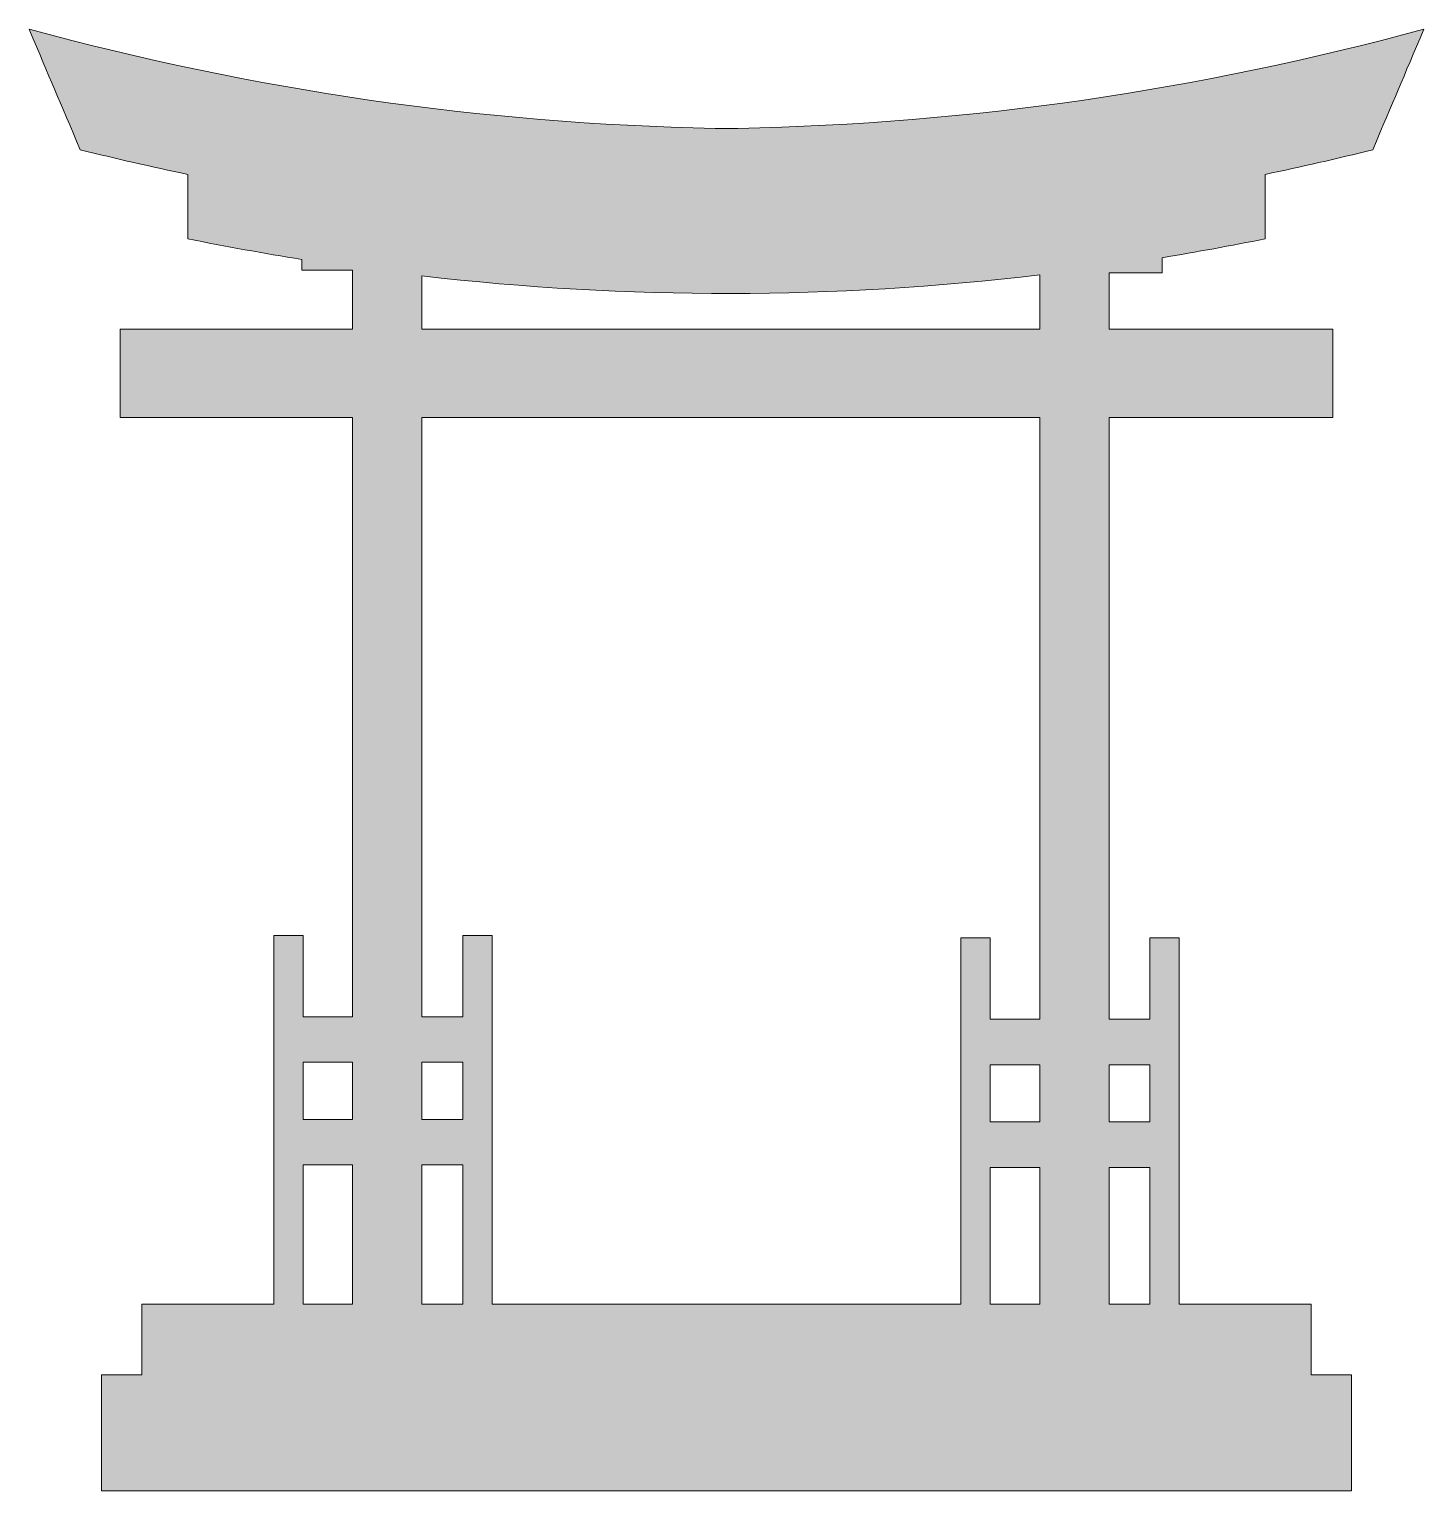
# Model space of a CAD drawing. Header units: inches. Extents: x 0 to 97, y 0 to 102.
import ezdxf

# ---------------------------------------------------------------- set-up
doc = ezdxf.new("R2010")
doc.units = ezdxf.units.IN
doc.header["$MEASUREMENT"] = 0
doc.layers.add('Layer 1', color=7, linetype='Continuous')

msp = doc.modelspace()

# ---------------------------------------------------------------- hatches: boundary and pattern name
at = {"layer": 'Layer 1', "true_color": 0x687ba0}
h = msp.add_hatch(color=155, dxfattribs=at)
h.dxf.hatch_style = 2
edge = h.paths.add_edge_path()
edge.add_spline(control_points=[(78.79, 84.67), (78.79, 84.67), (78.79, 85.72), (78.79, 85.72), (81.18, 86.12), (83.56, 86.55), (85.95, 87.03), (85.95, 88.85), (85.95, 90.13), (85.95, 91.51), (88.44, 92.03), (90.93, 92.6), (93.42, 93.22), (94.84, 96.56), (95.55, 98.23), (96.97, 101.6), (81.23, 97.32), (65.6, 95.06), (49.28, 94.7), (48.65, 94.7), (48.33, 94.7), (47.69, 94.7), (31.38, 95.06), (15.75, 97.32), (0, 101.6), (1.42, 98.23), (2.13, 96.56), (3.55, 93.22), (6.04, 92.6), (8.53, 92.03), (11.02, 91.51), (11.02, 90.13), (11.02, 88.85), (11.02, 87.03), (13.67, 86.5), (16.31, 86.02), (18.95, 85.6), (18.95, 85.6), (18.95, 84.85), (18.95, 84.85), (18.95, 84.85), (22.49, 84.85), (22.49, 84.85), (22.49, 84.85), (22.49, 80.74), (22.49, 80.74), (22.49, 80.74), (6.32, 80.74), (6.32, 80.74), (6.32, 80.74), (6.32, 74.6), (6.32, 74.6), (6.32, 74.6), (22.49, 74.6), (22.49, 74.6), (22.49, 74.6), (22.49, 32.95), (22.49, 32.95), (22.49, 32.95), (19.05, 32.95), (19.05, 32.95), (19.05, 32.95), (19.05, 38.6), (19.05, 38.6), (19.05, 38.6), (17.01, 38.6), (17.01, 38.6), (17.01, 38.6), (17.01, 32.95), (17.01, 32.95), (17.01, 32.95), (17.01, 29.79), (17.01, 29.79), (17.01, 29.79), (17.01, 25.82), (17.01, 25.82), (17.01, 25.82), (17.01, 22.65), (17.01, 22.65), (17.01, 22.65), (17.01, 12.97), (17.01, 12.97), (17.01, 12.97), (7.83, 12.97), (7.83, 12.97), (7.83, 12.97), (7.83, 8.05), (7.83, 8.05), (7.83, 8.05), (5.02, 8.05), (5.02, 8.05), (5.02, 8.05), (5.02, 0), (5.02, 0), (5.02, 0), (91.95, 0), (91.95, 0), (91.95, 0), (91.95, 8.05), (91.95, 8.05), (91.95, 8.05), (89.14, 8.05), (89.14, 8.05), (89.14, 8.05), (89.14, 12.97), (89.14, 12.97), (89.14, 12.97), (79.96, 12.97), (79.96, 12.97), (79.96, 12.97), (79.96, 22.48), (79.96, 22.48), (79.96, 22.48), (79.96, 25.64), (79.96, 25.64), (79.96, 25.64), (79.96, 29.61), (79.96, 29.61), (79.96, 29.61), (79.96, 32.78), (79.96, 32.78), (79.96, 32.78), (79.96, 38.43), (79.96, 38.43), (79.96, 38.43), (77.92, 38.43), (77.92, 38.43), (77.92, 38.43), (77.92, 32.78), (77.92, 32.78), (77.92, 32.78), (75.09, 32.78), (75.09, 32.78), (75.09, 32.78), (75.09, 74.6), (75.09, 74.6), (75.09, 74.6), (90.65, 74.6), (90.65, 74.6), (90.65, 74.6), (90.65, 80.74), (90.65, 80.74), (90.65, 80.74), (75.09, 80.74), (75.09, 80.74), (75.09, 80.74), (75.09, 84.67), (75.09, 84.67), (75.09, 84.67), (78.79, 84.67), (78.79, 84.67)], knot_values=[0, 0, 0, 0, 1, 1, 1, 2, 2, 2, 3, 3, 3, 4, 4, 4, 5, 5, 5, 6, 6, 6, 7, 7, 7, 8, 8, 8, 9, 9, 9, 10, 10, 10, 11, 11, 11, 12, 12, 12, 13, 13, 13, 14, 14, 14, 15, 15, 15, 16, 16, 16, 17, 17, 17, 18, 18, 18, 19, 19, 19, 20, 20, 20, 21, 21, 21, 22, 22, 22, 23, 23, 23, 24, 24, 24, 25, 25, 25, 26, 26, 26, 27, 27, 27, 28, 28, 28, 29, 29, 29, 30, 30, 30, 31, 31, 31, 32, 32, 32, 33, 33, 33, 34, 34, 34, 35, 35, 35, 36, 36, 36, 37, 37, 37, 38, 38, 38, 39, 39, 39, 40, 40, 40, 41, 41, 41, 42, 42, 42, 43, 43, 43, 44, 44, 44, 45, 45, 45, 46, 46, 46, 47, 47, 47, 48, 48, 48, 49, 49, 49, 50, 50, 50, 50], degree=3, periodic=1)
h.paths.add_polyline_path([(19.05, 29.79), (22.49, 29.79), (22.49, 25.82), (19.05, 25.82)])
h.paths.add_polyline_path([(27.31, 12.97), (27.31, 22.65), (30.14, 22.65), (30.14, 12.97)])
h.paths.add_polyline_path([(27.31, 25.82), (27.31, 29.79), (30.14, 29.79), (30.14, 25.82)])
h.paths.add_polyline_path([(19.05, 22.65), (22.49, 22.65), (22.49, 12.97), (19.05, 12.97)])
h.paths.add_polyline_path([(70.27, 22.48), (70.27, 12.97), (66.83, 12.97), (66.83, 22.48)])
h.paths.add_polyline_path([(66.83, 25.64), (66.83, 29.61), (70.27, 29.61), (70.27, 25.64)])
h.paths.add_polyline_path([(77.92, 12.97), (75.09, 12.97), (75.09, 22.48), (77.92, 22.48)])
h.paths.add_polyline_path([(77.92, 29.61), (77.92, 25.64), (75.09, 25.64), (75.09, 29.61)])
h.paths.add_polyline_path([(70.27, 32.78), (66.83, 32.78), (66.83, 38.43), (64.79, 38.43), (64.79, 32.78), (64.79, 29.61), (64.79, 25.64), (64.79, 22.48), (64.79, 12.97), (32.18, 12.97), (32.18, 22.65), (32.18, 25.82), (32.18, 29.79), (32.18, 32.95), (32.18, 38.6), (30.14, 38.6), (30.14, 32.95), (27.31, 32.95), (27.31, 74.6), (70.27, 74.6)])
edge = h.paths.add_edge_path()
edge.add_spline(control_points=[(27.31, 80.74), (27.31, 80.74), (27.31, 84.45), (27.31, 84.45), (41.66, 82.8), (55.92, 82.82), (70.27, 84.52), (70.27, 84.52), (70.27, 80.74), (70.27, 80.74), (70.27, 80.74), (27.31, 80.74), (27.31, 80.74)], knot_values=[0, 0, 0, 0, 1, 1, 1, 2, 2, 2, 3, 3, 3, 4, 4, 4, 4], degree=3, periodic=1)

# ---------------------------------------------------------------- linework, layer by layer
at = {"layer": 'Layer 1', "lineweight": 0}
for points in [[(70.27, 32.78), (66.83, 32.78), (66.83, 38.43), (64.79, 38.43), (64.79, 32.78), (64.79, 29.61), (64.79, 25.64), (64.79, 22.48), (64.79, 12.97), (32.18, 12.97), (32.18, 22.65), (32.18, 25.82), (32.18, 29.79), (32.18, 32.95), (32.18, 38.6), (30.14, 38.6), (30.14, 32.95), (27.31, 32.95), (27.31, 74.6), (70.27, 74.6), (70.27, 32.78)], [(19.05, 29.79), (22.49, 29.79), (22.49, 25.82), (19.05, 25.82), (19.05, 29.79)], [(27.31, 25.82), (27.31, 29.79), (30.14, 29.79), (30.14, 25.82), (27.31, 25.82)], [(66.83, 25.64), (66.83, 29.61), (70.27, 29.61), (70.27, 25.64), (66.83, 25.64)], [(77.92, 29.61), (77.92, 25.64), (75.09, 25.64), (75.09, 29.61), (77.92, 29.61)], [(19.05, 22.65), (22.49, 22.65), (22.49, 12.97), (19.05, 12.97), (19.05, 22.65)], [(27.31, 12.97), (27.31, 22.65), (30.14, 22.65), (30.14, 12.97), (27.31, 12.97)], [(70.27, 22.48), (70.27, 12.97), (66.83, 12.97), (66.83, 22.48), (70.27, 22.48)], [(77.92, 12.97), (75.09, 12.97), (75.09, 22.48), (77.92, 22.48), (77.92, 12.97)]]:
    msp.add_lwpolyline(points, dxfattribs=at)
for points, knots in [([(78.79, 84.67), (78.79, 84.67), (78.79, 85.72), (78.79, 85.72), (81.18, 86.12), (83.56, 86.55), (85.95, 87.03), (85.95, 88.85), (85.95, 90.13), (85.95, 91.51), (88.44, 92.03), (90.93, 92.6), (93.42, 93.22), (94.84, 96.56), (95.55, 98.23), (96.97, 101.6), (81.23, 97.32), (65.6, 95.06), (49.28, 94.7), (48.65, 94.7), (48.33, 94.7), (47.69, 94.7), (31.38, 95.06), (15.75, 97.32), (0, 101.6), (1.42, 98.23), (2.13, 96.56), (3.55, 93.22), (6.04, 92.6), (8.53, 92.03), (11.02, 91.51), (11.02, 90.13), (11.02, 88.85), (11.02, 87.03), (13.67, 86.5), (16.31, 86.02), (18.95, 85.6), (18.95, 85.6), (18.95, 84.85), (18.95, 84.85), (18.95, 84.85), (22.49, 84.85), (22.49, 84.85), (22.49, 84.85), (22.49, 80.74), (22.49, 80.74), (22.49, 80.74), (6.32, 80.74), (6.32, 80.74), (6.32, 80.74), (6.32, 74.6), (6.32, 74.6), (6.32, 74.6), (22.49, 74.6), (22.49, 74.6), (22.49, 74.6), (22.49, 32.95), (22.49, 32.95), (22.49, 32.95), (19.05, 32.95), (19.05, 32.95), (19.05, 32.95), (19.05, 38.6), (19.05, 38.6), (19.05, 38.6), (17.01, 38.6), (17.01, 38.6), (17.01, 38.6), (17.01, 32.95), (17.01, 32.95), (17.01, 32.95), (17.01, 29.79), (17.01, 29.79), (17.01, 29.79), (17.01, 25.82), (17.01, 25.82), (17.01, 25.82), (17.01, 22.65), (17.01, 22.65), (17.01, 22.65), (17.01, 12.97), (17.01, 12.97), (17.01, 12.97), (7.83, 12.97), (7.83, 12.97), (7.83, 12.97), (7.83, 8.05), (7.83, 8.05), (7.83, 8.05), (5.02, 8.05), (5.02, 8.05), (5.02, 8.05), (5.02, 0), (5.02, 0), (5.02, 0), (91.95, 0), (91.95, 0), (91.95, 0), (91.95, 8.05), (91.95, 8.05), (91.95, 8.05), (89.14, 8.05), (89.14, 8.05), (89.14, 8.05), (89.14, 12.97), (89.14, 12.97), (89.14, 12.97), (79.96, 12.97), (79.96, 12.97), (79.96, 12.97), (79.96, 22.48), (79.96, 22.48), (79.96, 22.48), (79.96, 25.64), (79.96, 25.64), (79.96, 25.64), (79.96, 29.61), (79.96, 29.61), (79.96, 29.61), (79.96, 32.78), (79.96, 32.78), (79.96, 32.78), (79.96, 38.43), (79.96, 38.43), (79.96, 38.43), (77.92, 38.43), (77.92, 38.43), (77.92, 38.43), (77.92, 32.78), (77.92, 32.78), (77.92, 32.78), (75.09, 32.78), (75.09, 32.78), (75.09, 32.78), (75.09, 74.6), (75.09, 74.6), (75.09, 74.6), (90.65, 74.6), (90.65, 74.6), (90.65, 74.6), (90.65, 80.74), (90.65, 80.74), (90.65, 80.74), (75.09, 80.74), (75.09, 80.74), (75.09, 80.74), (75.09, 84.67), (75.09, 84.67), (75.09, 84.67), (78.79, 84.67), (78.79, 84.67)], [0, 0, 0, 0, 1, 1, 1, 2, 2, 2, 3, 3, 3, 4, 4, 4, 5, 5, 5, 6, 6, 6, 7, 7, 7, 8, 8, 8, 9, 9, 9, 10, 10, 10, 11, 11, 11, 12, 12, 12, 13, 13, 13, 14, 14, 14, 15, 15, 15, 16, 16, 16, 17, 17, 17, 18, 18, 18, 19, 19, 19, 20, 20, 20, 21, 21, 21, 22, 22, 22, 23, 23, 23, 24, 24, 24, 25, 25, 25, 26, 26, 26, 27, 27, 27, 28, 28, 28, 29, 29, 29, 30, 30, 30, 31, 31, 31, 32, 32, 32, 33, 33, 33, 34, 34, 34, 35, 35, 35, 36, 36, 36, 37, 37, 37, 38, 38, 38, 39, 39, 39, 40, 40, 40, 41, 41, 41, 42, 42, 42, 43, 43, 43, 44, 44, 44, 45, 45, 45, 46, 46, 46, 47, 47, 47, 48, 48, 48, 49, 49, 49, 50, 50, 50, 50]), ([(27.31, 80.74), (27.31, 80.74), (27.31, 84.45), (27.31, 84.45), (41.66, 82.8), (55.92, 82.82), (70.27, 84.52), (70.27, 84.52), (70.27, 80.74), (70.27, 80.74), (70.27, 80.74), (27.31, 80.74), (27.31, 80.74)], [0, 0, 0, 0, 1, 1, 1, 2, 2, 2, 3, 3, 3, 4, 4, 4, 4])]:
    msp.add_open_spline(points, degree=3, knots=knots, dxfattribs=at)

doc.saveas('drawing.dxf')
